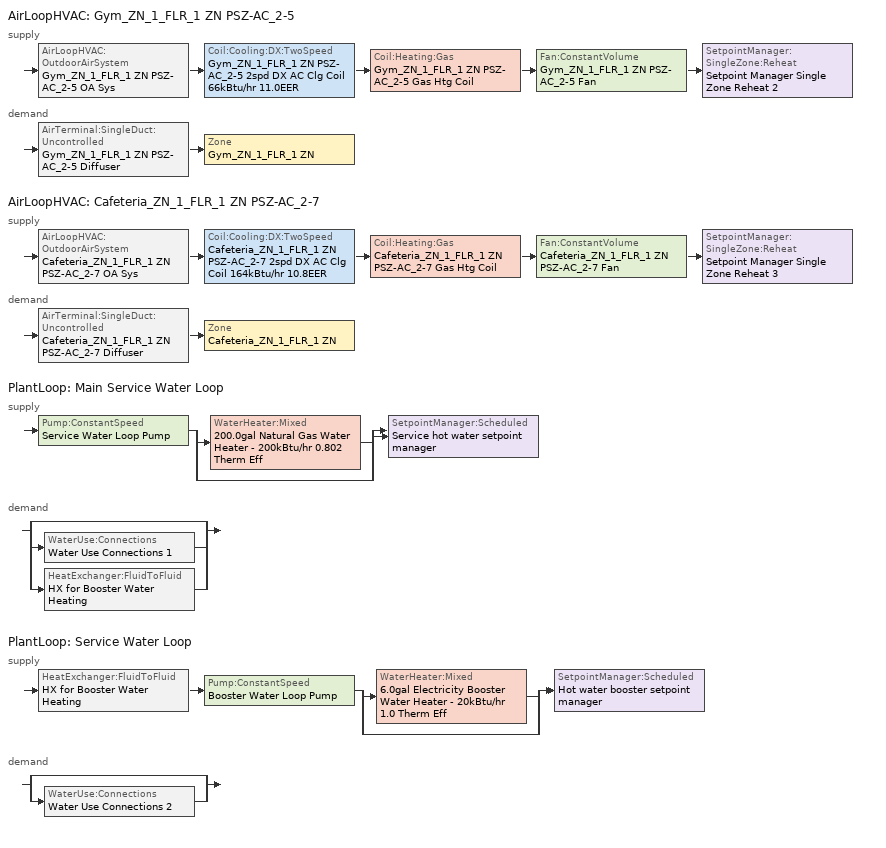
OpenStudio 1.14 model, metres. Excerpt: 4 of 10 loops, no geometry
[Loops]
AirLoopHVAC 'Gym_ZN_1_FLR_1 ZN PSZ-AC_2-5'
 supply: AirLoopHVAC:OutdoorAirSystem 'Gym_ZN_1_FLR_1 ZN PSZ-AC_2-5 OA Sys' > Coil:Cooling:DX:TwoSpeed 'Gym_ZN_1_FLR_1 ZN PSZ-AC_2-5 2spd DX AC Clg Coil 66kBtu/hr 11.0EER' > Coil:Heating:Gas 'Gym_ZN_1_FLR_1 ZN PSZ-AC_2-5 Gas Htg Coil' > Fan:ConstantVolume 'Gym_ZN_1_FLR_1 ZN PSZ-AC_2-5 Fan' > SetpointManager:SingleZone:Reheat 'Setpoint Manager Single Zone Reheat 2'
 demand: AirTerminal:SingleDuct:Uncontrolled 'Gym_ZN_1_FLR_1 ZN PSZ-AC_2-5 Diffuser' > Zone 'Gym_ZN_1_FLR_1 ZN'
AirLoopHVAC 'Cafeteria_ZN_1_FLR_1 ZN PSZ-AC_2-7'
 supply: AirLoopHVAC:OutdoorAirSystem 'Cafeteria_ZN_1_FLR_1 ZN PSZ-AC_2-7 OA Sys' > Coil:Cooling:DX:TwoSpeed 'Cafeteria_ZN_1_FLR_1 ZN PSZ-AC_2-7 2spd DX AC Clg Coil 164kBtu/hr 10.8EER' > Coil:Heating:Gas 'Cafeteria_ZN_1_FLR_1 ZN PSZ-AC_2-7 Gas Htg Coil' > Fan:ConstantVolume 'Cafeteria_ZN_1_FLR_1 ZN PSZ-AC_2-7 Fan' > SetpointManager:SingleZone:Reheat 'Setpoint Manager Single Zone Reheat 3'
 demand: AirTerminal:SingleDuct:Uncontrolled 'Cafeteria_ZN_1_FLR_1 ZN PSZ-AC_2-7 Diffuser' > Zone 'Cafeteria_ZN_1_FLR_1 ZN'
PlantLoop 'Main Service Water Loop'
 supply: Pump:ConstantSpeed 'Service Water Loop Pump' > split
  | WaterHeater:Mixed '200.0gal Natural Gas Water Heater - 200kBtu/hr 0.802 Therm Eff'
  | bypass
  join > SetpointManager:Scheduled 'Service hot water setpoint manager'
 demand: split
  | bypass
  | WaterUse:Connections 'Water Use Connections 1'
  | HeatExchanger:FluidToFluid 'HX for Booster Water Heating'
PlantLoop 'Service Water Loop'
 supply: HeatExchanger:FluidToFluid 'HX for Booster Water Heating' > Pump:ConstantSpeed 'Booster Water Loop Pump' > split
  | WaterHeater:Mixed '6.0gal Electricity Booster Water Heater - 20kBtu/hr 1.0 Therm Eff'
  | bypass
  join > SetpointManager:Scheduled 'Hot water booster setpoint manager'
 demand: split
  | bypass
  | WaterUse:Connections 'Water Use Connections 2'
[Sizing:Zone] Zone Cooling Design Supply Air Temperature Input Method=SupplyAirTemperature; Zone Cooling Design Supply Air Temperature Difference {deltaC}=11.11; Zone Heating Design Supply Air Temperature Input Method=SupplyAirTemperature; Zone Heating Design Supply Air Temperature Difference {deltaC}=11.11; Zone Cooling Design Supply Air Humidity Ratio {kg-H2O/kg-air}=0.0085; Zone Heating Design Supply Air Humidity Ratio {kg-H2O/kg-air}=0.008; Cooling Design Air Flow Method=DesignDay; Heating Design Air Flow Method=DesignDay; Account for Dedicated Outdoor Air System=No; Dedicated Outdoor Air System Control Strategy=NeutralSupplyAir; Dedicated Outdoor Air Low Setpoint Temperature for Design {C}=autosize; Dedicated Outdoor Air High Setpoint Temperature for Design {C}=autosize
Name | Zone Cooling Design Supply Air Temperature {C} | Zone Heating Design Supply Air Temperature {C}
Gym_ZN_1_FLR_1 ZN; Cafeteria_ZN_1_FLR_1 ZN | 12.8 | 40
Mech_ZN_1_FLR_1 ZN | 12.7778 | 50
[Zone equipment]
Gym_ZN_1_FLR_1 ZN: Gym_ZN_1_FLR_1 ZN PSZ-AC_2-5 Diffuser
Cafeteria_ZN_1_FLR_1 ZN: Cafeteria_ZN_1_FLR_1 ZN PSZ-AC_2-7 Diffuser
[PlantLoop] Plant Loop Volume {m3}=Autocalculate; Load Distribution Scheme=Optimal
Name | Maximum Loop Temperature {C} | Minimum Loop Temperature {C}
Main Service Water Loop | 60 | 10
Service Water Loop
[Sizing:Plant] Loop Type=Heating; Loop Design Temperature Difference {deltaC}=5; Sizing Option=NonCoincident; Zone Timesteps in Averaging Window=1; Coincident Sizing Factor Mode=None
Name | Design Loop Exit Temperature {C}
Main Service Water Loop | 60
Service Water Loop | 82.2222
[SetpointManager:Scheduled] Control Variable=Temperature
Name | Schedule
Service hot water setpoint manager | Service Water Loop Temp - 140F
Hot water booster setpoint manager | Service Water Booster Temp - 180.00000000000006F
[AirLoopHVAC] Availability Schedule=SchoolPrimary HVACOperationSchd; Design Supply Air Flow Rate {m3/s}=AutoSize
Name | Availability Manager
Gym_ZN_1_FLR_1 ZN PSZ-AC_2-5 | Availability Manager Night Cycle 6
Cafeteria_ZN_1_FLR_1 ZN PSZ-AC_2-7 | Availability Manager Night Cycle 7
[Sizing:System] Type of Load to Size On=Sensible; Design Outdoor Air Flow Rate {m3/s}=Autosize; Minimum System Air Flow Ratio=1; Preheat Design Temperature {C}=7; Preheat Design Humidity Ratio {kg-H2O/kg-Air}=0.008; Precool Design Temperature {C}=12.8; Precool Design Humidity Ratio {kg-H2O/kg-Air}=0.008; Central Cooling Design Supply Air Temperature {C}=12.8; Central Heating Design Supply Air Temperature {C}=40; Sizing Option=Coincident; 100% Outdoor Air in Cooling=No; 100% Outdoor Air in Heating=No; Central Cooling Design Supply Air Humidity Ratio {kg-H2O/kg-Air}=0.0085; Central Heating Design Supply Air Humidity Ratio {kg-H2O/kg-Air}=0.008; Cooling Design Air Flow Method=DesignDay; Cooling Design Air Flow Rate {m3/s}=0; Heating Design Air Flow Method=DesignDay; Heating Design Air Flow Rate {m3/s}=0; System Outdoor Air Method=ZoneSum; Zone Maximum Outdoor Air Fraction=1; Cooling Supply Air Flow Rate Per Floor Area {m3/s-m2}=0.00996765; Cooling Fraction of Autosized Cooling Supply Air Flow Rate=1; Cooling Supply Air Flow Rate Per Unit Cooling Capacity {m3/s-W}=3.94755e-05; Heating Supply Air Flow Rate Per Floor Area {m3/s-m2}=0.00996765; Heating Fraction of Autosized Heating Supply Air Flow Rate=1; Heating Fraction of Autosized Cooling Supply Air Flow Rate=1; Heating Supply Air Flow Rate Per Unit Heating Capacity {m3/s-W}=3.15882e-05; Cooling Design Capacity Method=CoolingDesignCapacity; Cooling Design Capacity {W}=autosize; Cooling Design Capacity Per Floor Area {W/m2}=234.7; Fraction of Autosized Cooling Design Capacity=1; Heating Design Capacity Method=HeatingDesignCapacity; Heating Design Capacity {W}=autosize; Heating Design Capacity Per Floor Area {W/m2}=157; Fraction of Autosized Heating Design Capacity=1; Central Cooling Capacity Control Method=OnOff
Gym_ZN_1_FLR_1 ZN PSZ-AC_2-5; Cafeteria_ZN_1_FLR_1 ZN PSZ-AC_2-7
[AvailabilityManager:NightCycle] Control Type=CycleOnAny; Thermostat Tolerance {deltaC}=1; Cycling Run Time {s}=1800
Availability Manager Night Cycle 6; Availability Manager Night Cycle 7
[Coil:Cooling:DX:TwoSpeed] Availability Schedule=Always On Discrete; Rated High Speed Total Cooling Capacity {W}=Autosize; Rated High Speed Sensible Heat Ratio=Autosize; Rated High Speed Air Flow Rate {m3/s}=Autosize; Rated Low Speed Total Cooling Capacity {W}=Autosize; Rated Low Speed Sensible Heat Ratio=0.69; Condenser Type=AirCooled; High Speed Evaporative Condenser Effectiveness=0; High Speed Evaporative Condenser Air Flow Rate {m3/s}=Autosize; High Speed Evaporative Condenser Pump Rated Power Consumption {W}=Autosize; Low Speed Evaporative Condenser Effectiveness=0; Low Speed Evaporative Condenser Air Flow Rate {m3/s}=Autosize; Low Speed Evaporative Condenser Pump Rated Power Consumption {W}=Autosize; Basin Heater Capacity {W/K}=10; Basin Heater Setpoint Temperature {C}=2
Name | Rated High Speed COP {W/W} | Total Cooling Capacity Function of Temperature Curve | Total Cooling Capacity Function of Flow Fraction Curve | Energy Input Ratio Function of Temperature Curve | Energy Input Ratio Function of Flow Fraction Curve | Part Load Fraction Correlation Curve | Rated Low Speed COP {W/W} | Low Speed Total Cooling Capacity Function of Temperature Curve | Low Speed Energy Input Ratio Function of Temperature Curve
Gym_ZN_1_FLR_1 ZN PSZ-AC_2-5 2spd DX AC Clg Coil 66kBtu/hr 11.0EER | 3.79883 | PSZ-AC_Unitary_PackagecoolCapFT 2 | PSZ-AC_Unitary_PackagecoolFFF 1 | PSZ-AC DX Unitary Package EIRFT 2 | PSZ-AC_Unitary_PackagecoolEIRFFF 1 | PSZ-AC_Unitary_PackagecoolPLR 1 | 3.79883 | PSZ-AC_Unitary_PackagecoolCapFT 3 | PSZ-AC DX Unitary Package EIRFT 3
Cafeteria_ZN_1_FLR_1 ZN PSZ-AC_2-7 2spd DX AC Clg Coil 164kBtu/hr 10.8EER | 3.73224 | PSZ-AC_Unitary_PackagecoolCapFT | PSZ-AC_Unitary_PackagecoolFFF | PSZ-AC DX Unitary Package EIRFT | PSZ-AC_Unitary_PackagecoolEIRFFF | PSZ-AC_Unitary_PackagecoolPLR | 3.73224 | PSZ-AC_Unitary_PackagecoolCapFT 1 | PSZ-AC DX Unitary Package EIRFT 1
[Controller:OutdoorAir] Minimum Outdoor Air Flow Rate {m3/s}=0; Maximum Outdoor Air Flow Rate {m3/s}=Autosize; Economizer Control Type=DifferentialDryBulb; Economizer Control Action Type=ModulateFlow; Lockout Type=NoLockout; Minimum Limit Type=FixedMinimum; Minimum Outdoor Air Schedule=SchoolPrimary MinOA_MotorizedDamper_Sched; High Humidity Control=No; Heat Recovery Bypass Control Type=BypassWhenWithinEconomizerLimits
Name | Maximum Fraction of Outdoor Air Schedule | Controller Mechanical Ventilation
Gym_ZN_1_FLR_1 ZN PSZ-AC_2-5 OA Sys Controller | GymZN1FLR1ZNPSZAC25maxOASch | Controller Mechanical Ventilation 2
Cafeteria_ZN_1_FLR_1 ZN PSZ-AC_2-7 OA Sys Controller | CafeteriaZN1FLR1ZNPSZAC27maxOASch | Controller Mechanical Ventilation 3
[Controller:MechanicalVentilation] Availability Schedule=Always On Discrete; Demand Controlled Ventilation=Yes; System Outdoor Air Method=ZoneSum
Controller Mechanical Ventilation 2; Controller Mechanical Ventilation 3
[AirLoopHVAC:OutdoorAirSystem]
Name | Controller
Gym_ZN_1_FLR_1 ZN PSZ-AC_2-5 OA Sys | Gym_ZN_1_FLR_1 ZN PSZ-AC_2-5 OA Sys Controller
Cafeteria_ZN_1_FLR_1 ZN PSZ-AC_2-7 OA Sys | Cafeteria_ZN_1_FLR_1 ZN PSZ-AC_2-7 OA Sys Controller
[SetpointManager:SingleZone:Reheat] Minimum Supply Air Temperature {C}=10; Maximum Supply Air Temperature {C}=50
Name | Control Zone
Setpoint Manager Single Zone Reheat 2 | Gym_ZN_1_FLR_1 ZN
Setpoint Manager Single Zone Reheat 3 | Cafeteria_ZN_1_FLR_1 ZN
[Fan:ConstantVolume] Availability Schedule=SchoolPrimary HVACOperationSchd; Pressure Rise {Pa}=622.722; Maximum Flow Rate {m3/s}=AutoSize
Name | Fan Efficiency | Motor Efficiency
Gym_ZN_1_FLR_1 ZN PSZ-AC_2-5 Fan | 0.56225 | 0.865
Cafeteria_ZN_1_FLR_1 ZN PSZ-AC_2-7 Fan | 0.58175 | 0.895
[Coil:Heating:Gas] Availability Schedule=Always On Discrete; Gas Burner Efficiency=0.8; Nominal Capacity {W}=AutoSize; Parasitic Electric Load {W}=0; Parasitic Gas Load {W}=0
Gym_ZN_1_FLR_1 ZN PSZ-AC_2-5 Gas Htg Coil; Cafeteria_ZN_1_FLR_1 ZN PSZ-AC_2-7 Gas Htg Coil
[AirTerminal:SingleDuct:Uncontrolled] Availability Schedule=Always On Discrete; Maximum Air Flow Rate {m3/s}=AutoSize
Gym_ZN_1_FLR_1 ZN PSZ-AC_2-5 Diffuser; Cafeteria_ZN_1_FLR_1 ZN PSZ-AC_2-7 Diffuser
[Pump:ConstantSpeed] Rated Flow Rate {m3/s}=autosize; Rated Power Consumption {W}=autosize; Fraction of Motor Inefficiencies to Fluid Stream=0; Pump Control Type=Intermittent
Name | Rated Pump Head {Pa} | Motor Efficiency
Service Water Loop Pump | 29891 | 0.7
Booster Water Loop Pump | 0 | 1
[WaterHeater:Mixed] Deadband Temperature Difference {deltaC}=2; Maximum Temperature Limit {C}=82.2222; Heater Control Type=Cycle; On Cycle Parasitic Heat Fraction to Tank=0; Use Side Effectiveness=1; Source Side Effectiveness=1; Use Side Design Flow Rate {m3/s}=autosize; Source Side Design Flow Rate {m3/s}=autosize; Indirect Water Heating Recovery Time {hr}=1.5
Name | Tank Volume {m3} | Setpoint Temperature Schedule | Heater Maximum Capacity {W} | Heater Fuel Type | Heater Thermal Efficiency | Off Cycle Parasitic Fuel Consumption Rate {W} | Off Cycle Parasitic Fuel Type | Off Cycle Parasitic Heat Fraction to Tank | On Cycle Parasitic Fuel Consumption Rate {W} | On Cycle Parasitic Fuel Type | Ambient Temperature Indicator | Ambient Temperature Schedule | Ambient Temperature Thermal Zone | Off Cycle Loss Coefficient to Ambient Temperature {W/K} | On Cycle Loss Coefficient to Ambient Temperature {W/K}
200.0gal Natural Gas Water Heater - 200kBtu/hr 0.802 Therm Eff | 0.757082 | Service Water Loop Temp - 140F | 58614.2 | NaturalGas | 0.80194 | 783.965 | NaturalGas | 0.8 | 783.965 | NaturalGas | ThermalZone | Schedule Ruleset 1 | Mech_ZN_1_FLR_1 ZN | 2.92445 | 2.92445
6.0gal Electricity Booster Water Heater - 20kBtu/hr 1.0 Therm Eff | 0.0227125 | Service Water Booster Temp - 180.00000000000006F | 6000.04 | Electricity | 1 | 0 | Electricity | 0 | 0 | Electricity | Schedule | Water Heater Ambient Temp Schedule - 70F |  | 0.443796 | 0.443796
[WaterUse:Connections]
Name | Water Use Equipment Name 1
Water Use Connections 1 | Main Service Water Use 1.7gal/min
Water Use Connections 2 | Booster Water Fixture - 1.0000000000000002 gal/min at 27.901234567901326F
[WaterUse:Equipment:Definition]
Name | Peak Flow Rate {m3/s} | Sensible Fraction Schedule | Latent Fraction Schedule | Target Temperature Schedule
Main Service Water Use Def 1.7gal/min | 0.000107253 | Fraction Sensible - 0.2 | Fraction Latent - 0.05
Water Fixture Def - 1.0000000000000002 gal/min | 6.30902e-05 |  |  | Schedule Ruleset 5
[WaterUse:Equipment] Flow Rate Fraction Schedule=SchoolPrimary BLDG_SWH_SCH
Name | Water Use Equipment Definition
Main Service Water Use 1.7gal/min | Main Service Water Use Def 1.7gal/min
Booster Water Fixture - 1.0000000000000002 gal/min at 27.901234567901326F | Water Fixture Def - 1.0000000000000002 gal/min
[HeatExchanger:FluidToFluid]
HX for Booster Water Heating: Loop Demand Side Design Flow Rate {m3/s}=autosize; Loop Supply Side Design Flow Rate {m3/s}=autosize; Heat Exchange Model Type=Ideal; Heat Exchanger U-Factor Times Area Value {W/K}=autosize; Control Type=UncontrolledOn; Minimum Temperature Difference to Activate Heat Exchanger {deltaC}=0.01; Heat Transfer Metering End Use Type=LoopToLoop; Component Override Cooling Control Temperature Mode=Loop; Sizing Factor=1; Operation Minimum Temperature Limit {C}=0; Operation Maximum Temperature Limit {C}=100
[EnergyManagementSystem:Sensor]
Name | Output Variable or Output Meter Index Key | Output Variable or Output Meter
CafeteriaZN1FLR1ZNPSZAC27DATRqd | Node 217 | System Node Setpoint Temperature
Cafeteria_ZN_1_FLR_1_ZNTemp | Node 18 | System Node Temperature
CafeteriaZN1FLR1ZNPSZAC27HeatingRTF | Cafeteria_ZN_1_FLR_1 ZN PSZ-AC_2-7 Gas Htg Coil | Heating Coil Runtime Fraction
CafeteriaZN1FLR1ZNPSZAC27RTF | Cafeteria_ZN_1_FLR_1 ZN PSZ-AC_2-7 2spd DX AC Clg Coil 164kBtu/hr 10.8EER | Cooling Coil Runtime Fraction
CafeteriaZN1FLR1ZNPSZAC27SpeedRatio; GymZN1FLR1ZNPSZAC25SpeedRatio; KitchenZN1FLR1ZNPSZAC16SpeedRatio |  | Coil System Compressor Speed Ratio
OATF_1; OATF_2; OAT; OAT_1; OAT_2; OAT_3 | Environment | Site Outdoor Air Drybulb Temperature
OAWBC_1; OAWBC_2 | Environment | Site Outdoor Air Wetbulb Temperature
GymZN1FLR1ZNPSZAC25OASch; KitchenZN1FLR1ZNPSZAC16OASch | SchoolPrimary MinOA_MotorizedDamper_Sched | Schedule Value
GymZN1FLR1ZNPSZAC25OAFlowMass | Node 210 | System Node Mass Flow Rate
GymZN1FLR1ZNPSZAC25DATRqd | Node 206 | System Node Setpoint Temperature
Gym_ZN_1_FLR_1_ZNTemp | Node 9 | System Node Temperature
GymZN1FLR1ZNPSZAC25HeatingRTF | Gym_ZN_1_FLR_1 ZN PSZ-AC_2-5 Gas Htg Coil | Heating Coil Runtime Fraction
GymZN1FLR1ZNPSZAC25RTF | Gym_ZN_1_FLR_1 ZN PSZ-AC_2-5 2spd DX AC Clg Coil 66kBtu/hr 11.0EER | Cooling Coil Runtime Fraction
KitchenZN1FLR1ZNPSZAC16OAFlowMass | Node 199 | System Node Mass Flow Rate
Kitchen_ZN_1_FLR_1_ZNTemp | Node 16 | System Node Temperature
[EnergyManagementSystem:InternalVariable]
Name | Internal Data Index Key | Internal Data Type
CafeteriaZN1FLR1ZNPSZAC27OADesignMass | Cafeteria_ZN_1_FLR_1 ZN PSZ-AC_2-7 OA Sys Controller | Outdoor Air Controller Minimum Mass Flow Rate
CafeteriaZN1FLR1ZNPSZAC27FanDesignPressure | Cafeteria_ZN_1_FLR_1 ZN PSZ-AC_2-7 Fan | Fan Nominal Pressure Rise
CafeteriaZN1FLR1ZNPSZAC27DesignFlowMass | Cafeteria_ZN_1_FLR_1 ZN PSZ-AC_2-7 OA Sys Controller | Outdoor Air Controller Maximum Mass Flow Rate
GymZN1FLR1ZNPSZAC25OADesignMass | Gym_ZN_1_FLR_1 ZN PSZ-AC_2-5 OA Sys Controller | Outdoor Air Controller Minimum Mass Flow Rate
GymZN1FLR1ZNPSZAC25FanDesignPressure | Gym_ZN_1_FLR_1 ZN PSZ-AC_2-5 Fan | Fan Nominal Pressure Rise
GymZN1FLR1ZNPSZAC25DesignFlowMass | Gym_ZN_1_FLR_1 ZN PSZ-AC_2-5 OA Sys Controller | Outdoor Air Controller Maximum Mass Flow Rate
[EnergyManagementSystem:Program]
CafeteriaZN1FLR1ZNPSZAC27SetNumberofStages: SET CafeteriaZN1FLR1ZNPSZAC27NumberofStages = 2
CafeteriaZN1FLR1ZNPSZAC27EconomizerCTRLProg: SET CafeteriaZN1FLR1ZNPSZAC27TimestepEconEff = 0.7; SET MaxE = 0.7; SET CafeteriaZN1FLR1ZNPSZAC27DATRqd = (CafeteriaZN1FLR1ZNPSZAC27DATRqd*1.8)+32; SET OATF = (OATF*1.8)+32; SET OAwbF = (OAWBC*1.8)+32; IF CafeteriaZN1FLR1ZNPSZAC27OAFlowMass > (CafeteriaZN1FLR1ZNPSZAC27OADesignMass*CafeteriaZN1FLR1ZNPSZAC27OASch); SET EconoActive = 1; ELSE; SET EconoActive = 0; ENDIF; SET dTNeeded = 75-CafeteriaZN1FLR1ZNPSZAC27DATRqd; SET CoolDesdT = ((98*0.15)+(75*(1-0.15)))-55; SET CoolLoad = dTNeeded/ CoolDesdT; IF CoolLoad > 1; SET CoolLoad = 1; ELSEIF CoolLoad < 0; SET CoolLoad = 0; ENDIF; IF EconoActive == 1; SET Stage = CafeteriaZN1FLR1ZNPSZAC27NumberofStages; IF Stage == 2; IF CoolLoad < 0.6; SET CafeteriaZN1FLR1ZNPSZAC27TimestepEconEff = MaxE; ELSE; SET ECOEff = 0-2.18919863612305; SET ECOEff = ECOEff+(0-0.674461284910428*CoolLoad); SET ECOEff = ECOEff+(0.000459106275872404*(OATF^2)); SET ECOEff = ECOEff+(0-0.00000484778537945252*(OATF^3)); SET ECOEff = ECOEff+(0.182915713033586*OAwbF); SET ECOEff = ECOEff+(0-0.00382838660261133*(OAwbF^2)); SET ECOEff = ECOEff+(0.0000255567460240583*(OAwbF^3)); SET CafeteriaZN1FLR1ZNPSZAC27TimestepEconEff = ECOEff; ENDIF; ELSE; SET ECOEff = 2.36337942464462; SET ECOEff = ECOEff+(0-0.409939515512619*CoolLoad); SET ECOEff = ECOEff+(0-0.0565205596792225*OAwbF); SET ECOEff = ECOEff+(0-0.0000632612294169389*(OATF^2)); SET CafeteriaZN1FLR1ZNPSZAC27TimestepEconEff = ECOEff+(0.000571724868775081*(OAwbF^2)); ENDIF; IF CafeteriaZN1FLR1ZNPSZAC27TimestepEconEff > MaxE; SET CafeteriaZN1FLR1ZNPSZAC27TimestepEconEff = MaxE; ELSEIF CafeteriaZN1FLR1ZNPSZAC27TimestepEconEff < (CafeteriaZN1FLR1ZNPSZAC27OADesignMass*CafeteriaZN1FLR1ZNPSZAC27OASch); SET CafeteriaZN1FLR1ZNPSZAC27TimestepEconEff = (CafeteriaZN1FLR1ZNPSZAC27OADesignMass*CafeteriaZN1FLR1ZNPSZAC27OASch); ENDIF; ENDIF
CafeteriaZN1FLR1ZNPSZAC27SetFanPar: IF CafeteriaZN1FLR1ZNPSZAC27NumberofStages == 1; Return; ENDIF; SET CafeteriaZN1FLR1ZNPSZAC27FanPwrExp = 2.2; SET OAFrac = CafeteriaZN1FLR1ZNPSZAC27OAFlowMass/CafeteriaZN1FLR1ZNPSZAC27DesignFlowMass; IF  OAFrac < 0.66; SET CafeteriaZN1FLR1ZNPSZAC27VenSpeed = 0.66; SET CafeteriaZN1FLR1ZNPSZAC27Stg1Spd = 0.66; ELSE; SET CafeteriaZN1FLR1ZNPSZAC27VenSpeed = OAFrac; SET CafeteriaZN1FLR1ZNPSZAC27Stg1Spd = OAFrac; ENDIF; SET CafeteriaZN1FLR1ZNPSZAC27Stg2Spd = 1.0; SET CafeteriaZN1FLR1ZNPSZAC27HeatSpeed = 1.0
CafeteriaZN1FLR1ZNPSZAC27FanControl: IF CafeteriaZN1FLR1ZNPSZAC27NumberofStages == 1; Return; ENDIF; IF CafeteriaZN1FLR1ZNPSZAC27HeatingRTF > 0; SET Heating = CafeteriaZN1FLR1ZNPSZAC27HeatingRTF; SET Ven = 1-CafeteriaZN1FLR1ZNPSZAC27HeatingRTF; SET Eco = 0; SET Stage1 = 0; SET Stage2 = 0; ELSE; SET Heating = 0; SET EcoSpeed = CafeteriaZN1FLR1ZNPSZAC27VenSpeed; IF CafeteriaZN1FLR1ZNPSZAC27SpeedRatio == 0; IF CafeteriaZN1FLR1ZNPSZAC27RTF > 0; SET Stage1 = CafeteriaZN1FLR1ZNPSZAC27RTF; SET Stage2 = 0; SET Ven = 1-CafeteriaZN1FLR1ZNPSZAC27RTF; SET Eco = 0; IF CafeteriaZN1FLR1ZNPSZAC27OAFlowMass > (CafeteriaZN1FLR1ZNPSZAC27OADesignMass*CafeteriaZN1FLR1ZNPSZAC27OASch); SET CafeteriaZN1FLR1ZNPSZAC27Stg1Spd = 1.0; ENDIF; ELSE; SET Stage1 = 0; SET Stage2 = 0; IF CafeteriaZN1FLR1ZNPSZAC27OAFlowMass > (CafeteriaZN1FLR1ZNPSZAC27OADesignMass*CafeteriaZN1FLR1ZNPSZAC27OASch); SET Eco = 1.0; SET Ven = 0; SET ExpDAT = CafeteriaZN1FLR1ZNPSZAC27DATRqd-(1-CafeteriaZN1FLR1ZNPSZAC27VenSpeed)*Cafeteria_ZN_1_FLR_1_ZNTemp; SET ExpDAT = ExpDAT/CafeteriaZN1FLR1ZNPSZAC27VenSpeed; IF OATF > ExpDAT; SET EcoSpeed = CafeteriaZN1FLR1ZNPSZAC27Stg2Spd; ENDIF; ELSE; SET Eco = 0; SET Ven = 1.0; ENDIF; ENDIF; ELSE; SET Stage1 = 1-CafeteriaZN1FLR1ZNPSZAC27SpeedRatio; SET Stage2 = CafeteriaZN1FLR1ZNPSZAC27SpeedRatio; SET Ven = 0; SET Eco = 0; IF CafeteriaZN1FLR1ZNPSZAC27OAFlowMass > (CafeteriaZN1FLR1ZNPSZAC27OADesignMass*CafeteriaZN1FLR1ZNPSZAC27OASch); SET CafeteriaZN1FLR1ZNPSZAC27Stg1Spd = 1.0; ENDIF; ENDIF; ENDIF; SET FPR = Ven*(CafeteriaZN1FLR1ZNPSZAC27VenSpeed ^ CafeteriaZN1FLR1ZNPSZAC27FanPwrExp); SET FPR = FPR+Eco*(EcoSpeed^CafeteriaZN1FLR1ZNPSZAC27FanPwrExp); SET FPR1 = Stage1*(CafeteriaZN1FLR1ZNPSZAC27Stg1Spd^CafeteriaZN1FLR1ZNPSZAC27FanPwrExp); SET FPR = FPR+FPR1; SET FPR2 = Stage2*(CafeteriaZN1FLR1ZNPSZAC27Stg2Spd^CafeteriaZN1FLR1ZNPSZAC27FanPwrExp); SET FPR = FPR+FPR2; SET FPR3 = Heating*(CafeteriaZN1FLR1ZNPSZAC27HeatSpeed^CafeteriaZN1FLR1ZNPSZAC27FanPwrExp); SET FanPwrRatio = FPR+ FPR3; SET CafeteriaZN1FLR1ZNPSZAC27FanPressure = CafeteriaZN1FLR1ZNPSZAC27FanDesignPressure*FanPwrRatio
GymZN1FLR1ZNPSZAC25SetNumberofStages: SET GymZN1FLR1ZNPSZAC25NumberofStages = 2
GymZN1FLR1ZNPSZAC25EconomizerCTRLProg: SET GymZN1FLR1ZNPSZAC25TimestepEconEff = 0.7; SET MaxE = 0.7; SET GymZN1FLR1ZNPSZAC25DATRqd = (GymZN1FLR1ZNPSZAC25DATRqd*1.8)+32; SET OATF = (OATF_1*1.8)+32; SET OAwbF = (OAWBC_1*1.8)+32; IF GymZN1FLR1ZNPSZAC25OAFlowMass > (GymZN1FLR1ZNPSZAC25OADesignMass*GymZN1FLR1ZNPSZAC25OASch); SET EconoActive = 1; ELSE; SET EconoActive = 0; ENDIF; SET dTNeeded = 75-GymZN1FLR1ZNPSZAC25DATRqd; SET CoolDesdT = ((98*0.15)+(75*(1-0.15)))-55; SET CoolLoad = dTNeeded/ CoolDesdT; IF CoolLoad > 1; SET CoolLoad = 1; ELSEIF CoolLoad < 0; SET CoolLoad = 0; ENDIF; IF EconoActive == 1; SET Stage = GymZN1FLR1ZNPSZAC25NumberofStages; IF Stage == 2; IF CoolLoad < 0.6; SET GymZN1FLR1ZNPSZAC25TimestepEconEff = MaxE; ELSE; SET ECOEff = 0-2.18919863612305; SET ECOEff = ECOEff+(0-0.674461284910428*CoolLoad); SET ECOEff = ECOEff+(0.000459106275872404*(OATF^2)); SET ECOEff = ECOEff+(0-0.00000484778537945252*(OATF^3)); SET ECOEff = ECOEff+(0.182915713033586*OAwbF); SET ECOEff = ECOEff+(0-0.00382838660261133*(OAwbF^2)); SET ECOEff = ECOEff+(0.0000255567460240583*(OAwbF^3)); SET GymZN1FLR1ZNPSZAC25TimestepEconEff = ECOEff; ENDIF; ELSE; SET ECOEff = 2.36337942464462; SET ECOEff = ECOEff+(0-0.409939515512619*CoolLoad); SET ECOEff = ECOEff+(0-0.0565205596792225*OAwbF); SET ECOEff = ECOEff+(0-0.0000632612294169389*(OATF^2)); SET GymZN1FLR1ZNPSZAC25TimestepEconEff = ECOEff+(0.000571724868775081*(OAwbF^2)); ENDIF; IF GymZN1FLR1ZNPSZAC25TimestepEconEff > MaxE; SET GymZN1FLR1ZNPSZAC25TimestepEconEff = MaxE; ELSEIF GymZN1FLR1ZNPSZAC25TimestepEconEff < (GymZN1FLR1ZNPSZAC25OADesignMass*GymZN1FLR1ZNPSZAC25OASch); SET GymZN1FLR1ZNPSZAC25TimestepEconEff = (GymZN1FLR1ZNPSZAC25OADesignMass*GymZN1FLR1ZNPSZAC25OASch); ENDIF; ENDIF
GymZN1FLR1ZNPSZAC25SetFanPar: IF GymZN1FLR1ZNPSZAC25NumberofStages == 1; Return; ENDIF; SET GymZN1FLR1ZNPSZAC25FanPwrExp = 2.2; SET OAFrac = GymZN1FLR1ZNPSZAC25OAFlowMass/GymZN1FLR1ZNPSZAC25DesignFlowMass; IF  OAFrac < 0.66; SET GymZN1FLR1ZNPSZAC25VenSpeed = 0.66; SET GymZN1FLR1ZNPSZAC25Stg1Spd = 0.66; ELSE; SET GymZN1FLR1ZNPSZAC25VenSpeed = OAFrac; SET GymZN1FLR1ZNPSZAC25Stg1Spd = OAFrac; ENDIF; SET GymZN1FLR1ZNPSZAC25Stg2Spd = 1.0; SET GymZN1FLR1ZNPSZAC25HeatSpeed = 1.0
GymZN1FLR1ZNPSZAC25FanControl: IF GymZN1FLR1ZNPSZAC25NumberofStages == 1; Return; ENDIF; IF GymZN1FLR1ZNPSZAC25HeatingRTF > 0; SET Heating = GymZN1FLR1ZNPSZAC25HeatingRTF; SET Ven = 1-GymZN1FLR1ZNPSZAC25HeatingRTF; SET Eco = 0; SET Stage1 = 0; SET Stage2 = 0; ELSE; SET Heating = 0; SET EcoSpeed = GymZN1FLR1ZNPSZAC25VenSpeed; IF GymZN1FLR1ZNPSZAC25SpeedRatio == 0; IF GymZN1FLR1ZNPSZAC25RTF > 0; SET Stage1 = GymZN1FLR1ZNPSZAC25RTF; SET Stage2 = 0; SET Ven = 1-GymZN1FLR1ZNPSZAC25RTF; SET Eco = 0; IF GymZN1FLR1ZNPSZAC25OAFlowMass > (GymZN1FLR1ZNPSZAC25OADesignMass*GymZN1FLR1ZNPSZAC25OASch); SET GymZN1FLR1ZNPSZAC25Stg1Spd = 1.0; ENDIF; ELSE; SET Stage1 = 0; SET Stage2 = 0; IF GymZN1FLR1ZNPSZAC25OAFlowMass > (GymZN1FLR1ZNPSZAC25OADesignMass*GymZN1FLR1ZNPSZAC25OASch); SET Eco = 1.0; SET Ven = 0; SET ExpDAT = GymZN1FLR1ZNPSZAC25DATRqd-(1-GymZN1FLR1ZNPSZAC25VenSpeed)*Gym_ZN_1_FLR_1_ZNTemp; SET ExpDAT = ExpDAT/GymZN1FLR1ZNPSZAC25VenSpeed; IF OATF_1 > ExpDAT; SET EcoSpeed = GymZN1FLR1ZNPSZAC25Stg2Spd; ENDIF; ELSE; SET Eco = 0; SET Ven = 1.0; ENDIF; ENDIF; ELSE; SET Stage1 = 1-GymZN1FLR1ZNPSZAC25SpeedRatio; SET Stage2 = GymZN1FLR1ZNPSZAC25SpeedRatio; SET Ven = 0; SET Eco = 0; IF GymZN1FLR1ZNPSZAC25OAFlowMass > (GymZN1FLR1ZNPSZAC25OADesignMass*GymZN1FLR1ZNPSZAC25OASch); SET GymZN1FLR1ZNPSZAC25Stg1Spd = 1.0; ENDIF; ENDIF; ENDIF; SET FPR = Ven*(GymZN1FLR1ZNPSZAC25VenSpeed ^ GymZN1FLR1ZNPSZAC25FanPwrExp); SET FPR = FPR+Eco*(EcoSpeed^GymZN1FLR1ZNPSZAC25FanPwrExp); SET FPR1 = Stage1*(GymZN1FLR1ZNPSZAC25Stg1Spd^GymZN1FLR1ZNPSZAC25FanPwrExp); SET FPR = FPR+FPR1; SET FPR2 = Stage2*(GymZN1FLR1ZNPSZAC25Stg2Spd^GymZN1FLR1ZNPSZAC25FanPwrExp); SET FPR = FPR+FPR2; SET FPR3 = Heating*(GymZN1FLR1ZNPSZAC25HeatSpeed^GymZN1FLR1ZNPSZAC25FanPwrExp); SET FanPwrRatio = FPR+ FPR3; SET GymZN1FLR1ZNPSZAC25FanPressure = GymZN1FLR1ZNPSZAC25FanDesignPressure*FanPwrRatio
KitchenZN1FLR1ZNPSZAC16SetNumberofStages: SET KitchenZN1FLR1ZNPSZAC16NumberofStages = 2
KitchenZN1FLR1ZNPSZAC16EconomizerCTRLProg: SET KitchenZN1FLR1ZNPSZAC16TimestepEconEff = 0.7; SET MaxE = 0.7; SET KitchenZN1FLR1ZNPSZAC16DATRqd = (KitchenZN1FLR1ZNPSZAC16DATRqd*1.8)+32; SET OATF = (OATF_2*1.8)+32; SET OAwbF = (OAWBC_2*1.8)+32; IF KitchenZN1FLR1ZNPSZAC16OAFlowMass > (KitchenZN1FLR1ZNPSZAC16OADesignMass*KitchenZN1FLR1ZNPSZAC16OASch); SET EconoActive = 1; ELSE; SET EconoActive = 0; ENDIF; SET dTNeeded = 75-KitchenZN1FLR1ZNPSZAC16DATRqd; SET CoolDesdT = ((98*0.15)+(75*(1-0.15)))-55; SET CoolLoad = dTNeeded/ CoolDesdT; IF CoolLoad > 1; SET CoolLoad = 1; ELSEIF CoolLoad < 0; SET CoolLoad = 0; ENDIF; IF EconoActive == 1; SET Stage = KitchenZN1FLR1ZNPSZAC16NumberofStages; IF Stage == 2; IF CoolLoad < 0.6; SET KitchenZN1FLR1ZNPSZAC16TimestepEconEff = MaxE; ELSE; SET ECOEff = 0-2.18919863612305; SET ECOEff = ECOEff+(0-0.674461284910428*CoolLoad); SET ECOEff = ECOEff+(0.000459106275872404*(OATF^2)); SET ECOEff = ECOEff+(0-0.00000484778537945252*(OATF^3)); SET ECOEff = ECOEff+(0.182915713033586*OAwbF); SET ECOEff = ECOEff+(0-0.00382838660261133*(OAwbF^2)); SET ECOEff = ECOEff+(0.0000255567460240583*(OAwbF^3)); SET KitchenZN1FLR1ZNPSZAC16TimestepEconEff = ECOEff; ENDIF; ELSE; SET ECOEff = 2.36337942464462; SET ECOEff = ECOEff+(0-0.409939515512619*CoolLoad); SET ECOEff = ECOEff+(0-0.0565205596792225*OAwbF); SET ECOEff = ECOEff+(0-0.0000632612294169389*(OATF^2)); SET KitchenZN1FLR1ZNPSZAC16TimestepEconEff = ECOEff+(0.000571724868775081*(OAwbF^2)); ENDIF; IF KitchenZN1FLR1ZNPSZAC16TimestepEconEff > MaxE; SET KitchenZN1FLR1ZNPSZAC16TimestepEconEff = MaxE; ELSEIF KitchenZN1FLR1ZNPSZAC16TimestepEconEff < (KitchenZN1FLR1ZNPSZAC16OADesignMass*KitchenZN1FLR1ZNPSZAC16OASch); SET KitchenZN1FLR1ZNPSZAC16TimestepEconEff = (KitchenZN1FLR1ZNPSZAC16OADesignMass*KitchenZN1FLR1ZNPSZAC16OASch); ENDIF; ENDIF
KitchenZN1FLR1ZNPSZAC16SetFanPar: IF KitchenZN1FLR1ZNPSZAC16NumberofStages == 1; Return; ENDIF; SET KitchenZN1FLR1ZNPSZAC16FanPwrExp = 2.2; SET OAFrac = KitchenZN1FLR1ZNPSZAC16OAFlowMass/KitchenZN1FLR1ZNPSZAC16DesignFlowMass; IF  OAFrac < 0.66; SET KitchenZN1FLR1ZNPSZAC16VenSpeed = 0.66; SET KitchenZN1FLR1ZNPSZAC16Stg1Spd = 0.66; ELSE; SET KitchenZN1FLR1ZNPSZAC16VenSpeed = OAFrac; SET KitchenZN1FLR1ZNPSZAC16Stg1Spd = OAFrac; ENDIF; SET KitchenZN1FLR1ZNPSZAC16Stg2Spd = 1.0; SET KitchenZN1FLR1ZNPSZAC16HeatSpeed = 1.0
KitchenZN1FLR1ZNPSZAC16FanControl: IF KitchenZN1FLR1ZNPSZAC16NumberofStages == 1; Return; ENDIF; IF KitchenZN1FLR1ZNPSZAC16HeatingRTF > 0; SET Heating = KitchenZN1FLR1ZNPSZAC16HeatingRTF; SET Ven = 1-KitchenZN1FLR1ZNPSZAC16HeatingRTF; SET Eco = 0; SET Stage1 = 0; SET Stage2 = 0; ELSE; SET Heating = 0; SET EcoSpeed = KitchenZN1FLR1ZNPSZAC16VenSpeed; IF KitchenZN1FLR1ZNPSZAC16SpeedRatio == 0; IF KitchenZN1FLR1ZNPSZAC16RTF > 0; SET Stage1 = KitchenZN1FLR1ZNPSZAC16RTF; SET Stage2 = 0; SET Ven = 1-KitchenZN1FLR1ZNPSZAC16RTF; SET Eco = 0; IF KitchenZN1FLR1ZNPSZAC16OAFlowMass > (KitchenZN1FLR1ZNPSZAC16OADesignMass*KitchenZN1FLR1ZNPSZAC16OASch); SET KitchenZN1FLR1ZNPSZAC16Stg1Spd = 1.0; ENDIF; ELSE; SET Stage1 = 0; SET Stage2 = 0; IF KitchenZN1FLR1ZNPSZAC16OAFlowMass > (KitchenZN1FLR1ZNPSZAC16OADesignMass*KitchenZN1FLR1ZNPSZAC16OASch); SET Eco = 1.0; SET Ven = 0; SET ExpDAT = KitchenZN1FLR1ZNPSZAC16DATRqd-(1-KitchenZN1FLR1ZNPSZAC16VenSpeed)*Kitchen_ZN_1_FLR_1_ZNTemp; SET ExpDAT = ExpDAT/KitchenZN1FLR1ZNPSZAC16VenSpeed; IF OATF_2 > ExpDAT; SET EcoSpeed = KitchenZN1FLR1ZNPSZAC16Stg2Spd; ENDIF; ELSE; SET Eco = 0; SET Ven = 1.0; ENDIF; ENDIF; ELSE; SET Stage1 = 1-KitchenZN1FLR1ZNPSZAC16SpeedRatio; SET Stage2 = KitchenZN1FLR1ZNPSZAC16SpeedRatio; SET Ven = 0; SET Eco = 0; IF KitchenZN1FLR1ZNPSZAC16OAFlowMass > (KitchenZN1FLR1ZNPSZAC16OADesignMass*KitchenZN1FLR1ZNPSZAC16OASch); SET KitchenZN1FLR1ZNPSZAC16Stg1Spd = 1.0; ENDIF; ENDIF; ENDIF; SET FPR = Ven*(KitchenZN1FLR1ZNPSZAC16VenSpeed ^ KitchenZN1FLR1ZNPSZAC16FanPwrExp); SET FPR = FPR+Eco*(EcoSpeed^KitchenZN1FLR1ZNPSZAC16FanPwrExp); SET FPR1 = Stage1*(KitchenZN1FLR1ZNPSZAC16Stg1Spd^KitchenZN1FLR1ZNPSZAC16FanPwrExp); SET FPR = FPR+FPR1; SET FPR2 = Stage2*(KitchenZN1FLR1ZNPSZAC16Stg2Spd^KitchenZN1FLR1ZNPSZAC16FanPwrExp); SET FPR = FPR+FPR2; SET FPR3 = Heating*(KitchenZN1FLR1ZNPSZAC16HeatSpeed^KitchenZN1FLR1ZNPSZAC16FanPwrExp); SET FanPwrRatio = FPR+ FPR3; SET KitchenZN1FLR1ZNPSZAC16FanPressure = KitchenZN1FLR1ZNPSZAC16FanDesignPressure*FanPwrRatio
PVAVOTHEROptimumStartProg0: IF DaylightSavings==0 && DayOfWeek>1 && Hour==5 && OAT<23.9 && OAT>1.7; SET PVAVOTHERClgSch0 = 29.4; SET PVAVOTHERHtgSch0 = 15.6; ELSEIF DaylightSavings==0 && DayOfWeek==1 && Hour==7 && OAT<23.9 && OAT>1.7; SET PVAVOTHERClgSch0 = 29.4; SET PVAVOTHERHtgSch0 = 15.6; ELSEIF DaylightSavings==1 && DayOfWeek>1 && Hour==4 && OAT<23.9 && OAT>1.7; SET PVAVOTHERClgSch0 = 29.4; SET PVAVOTHERHtgSch0 = 15.6; ELSEIF DaylightSavings==1 && DayOfWeek==1 && Hour==6 && OAT<23.9 && OAT>1.7; SET PVAVOTHERClgSch0 = 29.4; SET PVAVOTHERHtgSch0 = 15.6; ELSE; SET PVAVOTHERClgSch0 = NULL; SET PVAVOTHERHtgSch0 = NULL; ENDIF
PVAVPOD1OptimumStartProg0: IF DaylightSavings==0 && DayOfWeek>1 && Hour==5 && OAT_1<23.9 && OAT_1>1.7; SET PVAVPOD1ClgSch0 = 29.4; SET PVAVPOD1HtgSch0 = 15.6; ELSEIF DaylightSavings==0 && DayOfWeek==1 && Hour==7 && OAT_1<23.9 && OAT_1>1.7; SET PVAVPOD1ClgSch0 = 29.4; SET PVAVPOD1HtgSch0 = 15.6; ELSEIF DaylightSavings==1 && DayOfWeek>1 && Hour==4 && OAT_1<23.9 && OAT_1>1.7; SET PVAVPOD1ClgSch0 = 29.4; SET PVAVPOD1HtgSch0 = 15.6; ELSEIF DaylightSavings==1 && DayOfWeek==1 && Hour==6 && OAT_1<23.9 && OAT_1>1.7; SET PVAVPOD1ClgSch0 = 29.4; SET PVAVPOD1HtgSch0 = 15.6; ELSE; SET PVAVPOD1ClgSch0 = NULL; SET PVAVPOD1HtgSch0 = NULL; ENDIF
PVAVPOD2OptimumStartProg0: IF DaylightSavings==0 && DayOfWeek>1 && Hour==5 && OAT_2<23.9 && OAT_2>1.7; SET PVAVPOD2ClgSch0 = 29.4; SET PVAVPOD2HtgSch0 = 15.6; ELSEIF DaylightSavings==0 && DayOfWeek==1 && Hour==7 && OAT_2<23.9 && OAT_2>1.7; SET PVAVPOD2ClgSch0 = 29.4; SET PVAVPOD2HtgSch0 = 15.6; ELSEIF DaylightSavings==1 && DayOfWeek>1 && Hour==4 && OAT_2<23.9 && OAT_2>1.7; SET PVAVPOD2ClgSch0 = 29.4; SET PVAVPOD2HtgSch0 = 15.6; ELSEIF DaylightSavings==1 && DayOfWeek==1 && Hour==6 && OAT_2<23.9 && OAT_2>1.7; SET PVAVPOD2ClgSch0 = 29.4; SET PVAVPOD2HtgSch0 = 15.6; ELSE; SET PVAVPOD2ClgSch0 = NULL; SET PVAVPOD2HtgSch0 = NULL; ENDIF
PVAVPOD3OptimumStartProg0: IF DaylightSavings==0 && DayOfWeek>1 && Hour==5 && OAT_3<23.9 && OAT_3>1.7; SET PVAVPOD3ClgSch0 = 29.4; SET PVAVPOD3HtgSch0 = 15.6; ELSEIF DaylightSavings==0 && DayOfWeek==1 && Hour==7 && OAT_3<23.9 && OAT_3>1.7; SET PVAVPOD3ClgSch0 = 29.4; SET PVAVPOD3HtgSch0 = 15.6; ELSEIF DaylightSavings==1 && DayOfWeek>1 && Hour==4 && OAT_3<23.9 && OAT_3>1.7; SET PVAVPOD3ClgSch0 = 29.4; SET PVAVPOD3HtgSch0 = 15.6; ELSEIF DaylightSavings==1 && DayOfWeek==1 && Hour==6 && OAT_3<23.9 && OAT_3>1.7; SET PVAVPOD3ClgSch0 = 29.4; SET PVAVPOD3HtgSch0 = 15.6; ELSE; SET PVAVPOD3ClgSch0 = NULL; SET PVAVPOD3HtgSch0 = NULL; ENDIF
[EnergyManagementSystem:ProgramCallingManager]
CafeteriaZN1FLR1ZNPSZAC27SetNumberofStagesCallingManager: BeginNewEnvironment; CafeteriaZN1FLR1ZNPSZAC27SetNumberofStages; CafeteriaZN1FLR1ZNPSZAC27SetFanPar
CafeteriaZN1FLR1ZNPSZAC27EcoManager: InsideHVACSystemIterationLoop; CafeteriaZN1FLR1ZNPSZAC27EconomizerCTRLProg
CafeteriaZN1FLR1ZNPSZAC27FanMainManager: BeginTimestepBeforePredictor; CafeteriaZN1FLR1ZNPSZAC27FanControl
GymZN1FLR1ZNPSZAC25SetNumberofStagesCallingManager: BeginNewEnvironment; GymZN1FLR1ZNPSZAC25SetNumberofStages; GymZN1FLR1ZNPSZAC25SetFanPar
GymZN1FLR1ZNPSZAC25EcoManager: InsideHVACSystemIterationLoop; GymZN1FLR1ZNPSZAC25EconomizerCTRLProg
GymZN1FLR1ZNPSZAC25FanMainManager: BeginTimestepBeforePredictor; GymZN1FLR1ZNPSZAC25FanControl
KitchenZN1FLR1ZNPSZAC16SetNumberofStagesCallingManager: BeginNewEnvironment; KitchenZN1FLR1ZNPSZAC16SetNumberofStages; KitchenZN1FLR1ZNPSZAC16SetFanPar
KitchenZN1FLR1ZNPSZAC16EcoManager: InsideHVACSystemIterationLoop; KitchenZN1FLR1ZNPSZAC16EconomizerCTRLProg
KitchenZN1FLR1ZNPSZAC16FanMainManager: BeginTimestepBeforePredictor; KitchenZN1FLR1ZNPSZAC16FanControl
PVAVOTHEROptimumStartCallingManager0: BeginTimestepBeforePredictor; PVAVOTHEROptimumStartProg0
PVAVPOD1OptimumStartCallingManager0: BeginTimestepBeforePredictor; PVAVPOD1OptimumStartProg0
PVAVPOD2OptimumStartCallingManager0: BeginTimestepBeforePredictor; PVAVPOD2OptimumStartProg0
PVAVPOD3OptimumStartCallingManager0: BeginTimestepBeforePredictor; PVAVPOD3OptimumStartProg0
[EnergyManagementSystem:Actuator]
Name | Actuated Component | Actuated Component Type | Actuated Component Control Type
CafeteriaZN1FLR1ZNPSZAC27TimestepEconEff | CafeteriaZN1FLR1ZNPSZAC27maxOASch | Schedule:Year | Schedule Value
CafeteriaZN1FLR1ZNPSZAC27FanPressure | Cafeteria_ZN_1_FLR_1 ZN PSZ-AC_2-7 Fan | Fan | Fan Pressure Rise
GymZN1FLR1ZNPSZAC25TimestepEconEff | GymZN1FLR1ZNPSZAC25maxOASch | Schedule:Year | Schedule Value
GymZN1FLR1ZNPSZAC25FanPressure | Gym_ZN_1_FLR_1 ZN PSZ-AC_2-5 Fan | Fan | Fan Pressure Rise
KitchenZN1FLR1ZNPSZAC16TimestepEconEff | KitchenZN1FLR1ZNPSZAC16maxOASch | Schedule:Year | Schedule Value
PVAVOTHERHtgSch0; PVAVPOD1HtgSch0; PVAVPOD2HtgSch0; PVAVPOD3HtgSch0 | SchoolPrimary HTGSETP_SCH_NO_OPTIMUM | Schedule:Year | Schedule Value
PVAVOTHERClgSch0; PVAVPOD1ClgSch0; PVAVPOD2ClgSch0; PVAVPOD3ClgSch0 | SchoolPrimary CLGSETP_SCH_NO_OPTIMUM | Schedule:Year | Schedule Value
[Schedule:Ruleset]
Name | Default Day Schedule | Summer Design Day Schedule | Winter Design Day Schedule
SchoolPrimary HTGSETP_SCH_NO_OPTIMUM | SchoolPrimary HTGSETP_SCH_NO_OPTIMUM Default | SchoolPrimary HTGSETP_SCH_NO_OPTIMUM Summer Design Day | SchoolPrimary HTGSETP_SCH_NO_OPTIMUM Winter Design Day
SchoolPrimary CLGSETP_SCH_NO_OPTIMUM | SchoolPrimary CLGSETP_SCH_NO_OPTIMUM Default | SchoolPrimary CLGSETP_SCH_NO_OPTIMUM Summer Design Day | SchoolPrimary CLGSETP_SCH_NO_OPTIMUM Winter Design Day
SchoolPrimary HVACOperationSchd | SchoolPrimary HVACOperationSchd Default | SchoolPrimary HVACOperationSchd Summer Design Day | SchoolPrimary HVACOperationSchd Winter Design Day
SchoolPrimary MinOA_MotorizedDamper_Sched | SchoolPrimary MinOA_MotorizedDamper_Sched Default | SchoolPrimary MinOA_MotorizedDamper_Sched Summer Design Day | SchoolPrimary MinOA_MotorizedDamper_Sched Winter Design Day
Service Water Loop Temp - 140F | Service Water Loop Temp - 140F Default
Schedule Ruleset 1 | Schedule Day 81
Fraction Sensible - 0.2 | Schedule Day 83
Fraction Latent - 0.05 | Schedule Day 84
SchoolPrimary BLDG_SWH_SCH | SchoolPrimary BLDG_SWH_SCH Default | SchoolPrimary BLDG_SWH_SCH Summer Design Day | SchoolPrimary BLDG_SWH_SCH Winter Design Day
Service Water Booster Temp - 180.00000000000006F | Service Water Booster Temp - 180.00000000000006F Default
Water Heater Ambient Temp Schedule - 70F | Water Heater Ambient Temp Schedule - 70F Default
Schedule Ruleset 5 | Schedule Day 90
CafeteriaZN1FLR1ZNPSZAC27maxOASch | CafeteriaZN1FLR1ZNPSZAC27maxOASchDefault
GymZN1FLR1ZNPSZAC25maxOASch | GymZN1FLR1ZNPSZAC25maxOASchDefault
KitchenZN1FLR1ZNPSZAC16maxOASch | KitchenZN1FLR1ZNPSZAC16maxOASchDefault
[Schedule:Day]
SchoolPrimary HTGSETP_SCH_NO_OPTIMUM Default; SchoolPrimary HTGSETP_SCH_NO_OPTIMUM Summer Design Day: 24, 0, 15.6
SchoolPrimary HTGSETP_SCH_NO_OPTIMUM Wkdy Day: 6, 0, 15.6, 21, 0, 21, 24, 0, 15.6
SchoolPrimary HTGSETP_SCH_NO_OPTIMUM Winter Design Day: 24, 0, 21
SchoolPrimary CLGSETP_SCH_NO_OPTIMUM Default; SchoolPrimary CLGSETP_SCH_NO_OPTIMUM Winter Design Day: 24, 0, 26.7
SchoolPrimary CLGSETP_SCH_NO_OPTIMUM Summer Design Day: 24, 0, 24
SchoolPrimary CLGSETP_SCH_NO_OPTIMUM Wkdy Day: 6, 0, 26.7, 21, 0, 24, 24, 0, 26.7
SchoolPrimary HVACOperationSchd Default; SchoolPrimary MinOA_MotorizedDamper_Sched Default; SchoolPrimary BLDG_SWH_SCH Default; SchoolPrimary BLDG_SWH_SCH Sun|Sat Day; SchoolPrimary BLDG_SWH_SCH Sun|Sat Day 1; SchoolPrimary BLDG_SWH_SCH Sat Day: 24, 0, 0
SchoolPrimary HVACOperationSchd Winter Design Day; SchoolPrimary HVACOperationSchd Summer Design Day; SchoolPrimary HVACOperationSchd WntrDsn|SmrDsn|Wkdy Day: 7, 0, 0, 21, 0, 1, 24, 0, 0
SchoolPrimary MinOA_MotorizedDamper_Sched Winter Design Day; SchoolPrimary MinOA_MotorizedDamper_Sched Summer Design Day; SchoolPrimary MinOA_MotorizedDamper_Sched WntrDsn|SmrDsn|Wkdy Day: 8, 0, 0, 21, 0, 1, 24, 0, 0
Service Water Loop Temp - 140F Default: 24, 0, 60
Schedule Day 81: 24, 0, 22
Schedule Day 83: 24, 0, 0.2
Schedule Day 84: 24, 0, 0.05
SchoolPrimary BLDG_SWH_SCH Summer Design Day: 7, 0, 0.05, 8, 0, 0.1, 9, 0, 0.34, 10, 0, 0.6, 11, 0, 0.63, 12, 0, 0.72, 13, 0, 0.79, 14, 0, 0.83, 15, 0, 0.61, 16, 0, 0.65, 18, 0, 0.1, 19, 0, 0.19, 20, 0, 0.25, 22, 0, 0.22, 23, 0, 0.12, 24, 0, 0.09
SchoolPrimary BLDG_SWH_SCH Wkdy Day; SchoolPrimary BLDG_SWH_SCH Wkdy Day 2: 8, 0, 0, 9, 0, 0.34, 10, 0, 0.6, 11, 0, 0.63, 12, 0, 0.72, 13, 0, 0.79, 14, 0, 0.83, 15, 0, 0.61, 16, 0, 0.65, 18, 0, 0.1, 19, 0, 0.19, 20, 0, 0.25, 24, 0, 0
SchoolPrimary BLDG_SWH_SCH Winter Design Day: 9, 0, 0.03, 13, 0, 0.05, 24, 0, 0.03
SchoolPrimary BLDG_SWH_SCH Wkdy Day 1: 8, 0, 0, 18, 0, 0.1, 19, 0, 0.19, 20, 0, 0.25, 24, 0, 0
Service Water Booster Temp - 180.00000000000006F Default: 24, 0, 82.2222
Water Heater Ambient Temp Schedule - 70F Default: 24, 0, 21.1111
Schedule Day 90: 24, 0, -2.27709
CafeteriaZN1FLR1ZNPSZAC27maxOASchDefault; GymZN1FLR1ZNPSZAC25maxOASchDefault; KitchenZN1FLR1ZNPSZAC16maxOASchDefault: 24, 0, 0.7
[Schedule:Rule] Date Specification Type=DateRange
Name | Schedule Ruleset | Rule Order | Day Schedule | Apply Monday | Apply Tuesday | Apply Wednesday | Apply Thursday | Apply Friday | Start Month | Start Day | End Month | End Day | Apply Sunday | Apply Saturday
Schedule Rule 18 | SchoolPrimary HTGSETP_SCH_NO_OPTIMUM | 0 | SchoolPrimary HTGSETP_SCH_NO_OPTIMUM Wkdy Day | Yes | Yes | Yes | Yes | Yes | 1 | 1 | 12 | 31
Schedule Rule 19 | SchoolPrimary CLGSETP_SCH_NO_OPTIMUM | 0 | SchoolPrimary CLGSETP_SCH_NO_OPTIMUM Wkdy Day | Yes | Yes | Yes | Yes | Yes | 1 | 1 | 12 | 31
Schedule Rule 81 | SchoolPrimary HVACOperationSchd | 0 | SchoolPrimary HVACOperationSchd WntrDsn|SmrDsn|Wkdy Day | Yes | Yes | Yes | Yes | Yes | 1 | 1 | 12 | 31
Schedule Rule 82 | SchoolPrimary MinOA_MotorizedDamper_Sched | 0 | SchoolPrimary MinOA_MotorizedDamper_Sched WntrDsn|SmrDsn|Wkdy Day | Yes | Yes | Yes | Yes | Yes | 1 | 1 | 12 | 31
Schedule Rule 100 | SchoolPrimary BLDG_SWH_SCH | 5 | SchoolPrimary BLDG_SWH_SCH Sun|Sat Day |  |  |  |  |  | 1 | 1 | 6 | 15 | Yes | Yes
Schedule Rule 101 | SchoolPrimary BLDG_SWH_SCH | 4 | SchoolPrimary BLDG_SWH_SCH Wkdy Day | Yes | Yes | Yes | Yes | Yes | 1 | 1 | 6 | 15
Schedule Rule 102 | SchoolPrimary BLDG_SWH_SCH | 3 | SchoolPrimary BLDG_SWH_SCH Sun|Sat Day 1 |  |  |  |  |  | 6 | 16 | 9 | 15 | Yes | Yes
Schedule Rule 103 | SchoolPrimary BLDG_SWH_SCH | 2 | SchoolPrimary BLDG_SWH_SCH Wkdy Day 1 | Yes | Yes | Yes | Yes | Yes | 6 | 16 | 9 | 15
Schedule Rule 104 | SchoolPrimary BLDG_SWH_SCH | 1 | SchoolPrimary BLDG_SWH_SCH Sat Day |  |  |  |  |  | 9 | 16 | 12 | 31 |  | Yes
Schedule Rule 105 | SchoolPrimary BLDG_SWH_SCH | 0 | SchoolPrimary BLDG_SWH_SCH Wkdy Day 2 | Yes | Yes | Yes | Yes | Yes | 9 | 16 | 12 | 31
[Schedule:Constant]
Always On Discrete: Value=1
[Curve:Biquadratic] Minimum Value of x=12.77778; Maximum Value of x=23.88889; Minimum Value of y=21.11111; Maximum Value of y=46.11111
Name | Coefficient1 Constant | Coefficient2 x | Coefficient3 x**2 | Coefficient4 y | Coefficient5 y**2 | Coefficient6 x*y
PSZ-AC_Unitary_PackagecoolCapFT; PSZ-AC_Unitary_PackagecoolCapFT 1; PSZ-AC_Unitary_PackagecoolCapFT 2; PSZ-AC_Unitary_PackagecoolCapFT 3 | 0.766956 | 0.0107756 | -4.14703e-05 | 0.00134961 | -0.000261144 | 0.000457488
PSZ-AC DX Unitary Package EIRFT; PSZ-AC DX Unitary Package EIRFT 1; PSZ-AC DX Unitary Package EIRFT 2; PSZ-AC DX Unitary Package EIRFT 3 | 0.297145 | 0.0430933 | -0.000748766 | 0.00597727 | 0.000482112 | -0.000956448
[Curve:Quadratic]
Name | Coefficient1 Constant | Coefficient2 x | Coefficient3 x**2 | Minimum Value of x | Maximum Value of x
PSZ-AC_Unitary_PackagecoolFFF; PSZ-AC_Unitary_PackagecoolFFF 1 | 0.8 | 0.2 | 0 | 0.5 | 1.5
PSZ-AC_Unitary_PackagecoolEIRFFF; PSZ-AC_Unitary_PackagecoolEIRFFF 1 | 1.156 | -0.1816 | 0.0256 | 0.5 | 1.5
PSZ-AC_Unitary_PackagecoolPLR; PSZ-AC_Unitary_PackagecoolPLR 1 | 0.75 | 0.25 | 0 | 0 | 1
